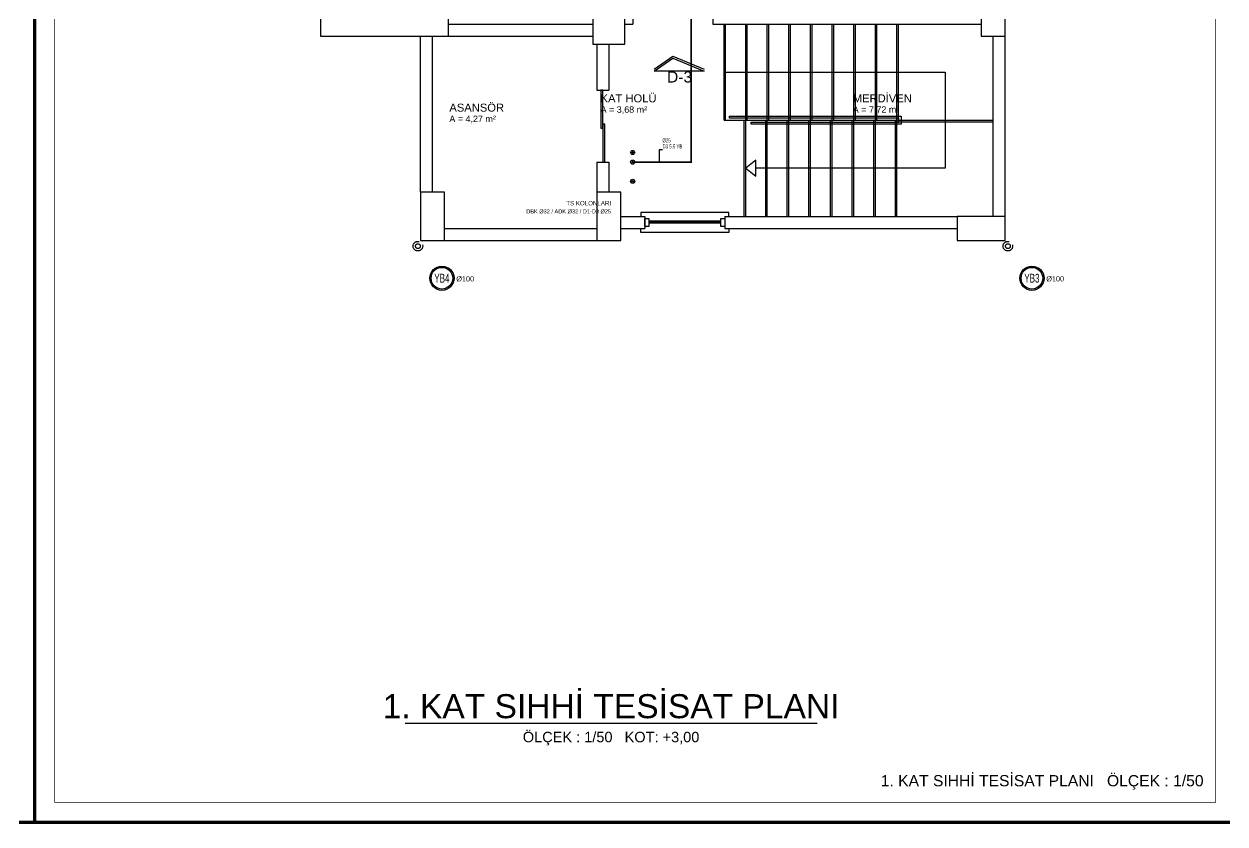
# Model space of a CAD drawing. Header units: centimetres. Extents: x -3952 to 14132, y 6348 to 11752.
# Drawn here: x 5987 to 7487, y 9098 to 10096 of the extents above; entities that cross this region are included whole.
import ezdxf
from ezdxf.enums import TextEntityAlignment as Align

# ---------------------------------------------------------------- set-up
doc = ezdxf.new("R2010")
doc.units = ezdxf.units.CM
doc.linetypes.add('YAGMUR HATTI', pattern=[36, 30, -6])
for name, color, linetype in [('MIMARI', 8, 'Continuous'), ('MIMARI-KOLON', 8, 'Continuous'), ('MIMARI-TEFRIS', 9, 'Continuous'), ('MIMARI-YAZI', 8, 'Continuous'), ('MTY-KAT-ADI', 1, 'Continuous'), ('MTY-PAFTA', 7, 'Continuous'), ('MTY-PISSU-KOLONNO', 211, 'Continuous'), ('MTY-SOGUKSU-BORU', 5, 'Continuous'), ('MTY-TEFRIS', 15, 'Continuous'), ('MTY-TEMIZSU-CAP', 101, 'Continuous'), ('MTY-YAGMUR-BORUSU', 3, 'YAGMUR HATTI'), ('MTY-YAGMUR-BORUSU-CAP', 3, 'Continuous'), ('MTY-YAGMURSU-KOLON NO', 7, 'Continuous'), ('MTY-YUK-BIRIMI', 7, 'Continuous')]:
    doc.layers.add(name, color=color, linetype=linetype)
doc.layers.add('ROTAS-PAFTA-SINIRI', color=8, linetype='Continuous', plot=False)
doc.styles.add('ANOTATIVO', font='arial.ttf')
doc.styles.add('MTY_CAP', font='wturkce.SHX', dxfattribs={"width": 0.65, "height": 20})
doc.styles.add('ROTAS', font='arial.ttf')

# ---------------------------------------------------------------- blocks, each defined once
blk = doc.blocks.new('ROTAS_PAFTA')
blk.add_lwpolyline([(0, 0), (1, 0), (1, 1), (0, 1)], close=True)
blk = doc.blocks.new('MTY-TEMIZ SU CAP MB')
at = {"layer": 'MTY-TEMIZSU-CAP'}
for p, q in [((0.83, 3.1), (0, 3.1)), ((0, 3.1), (0, 0))]:
    blk.add_line(p, q, dxfattribs=at)
at = {"layer": 'MTY-TEMIZSU-CAP', "style": 'MTY_CAP', "width": 0.65}
for tag, p in [('SOCP_001', (0.83, 4.92)), ('SCCP_001', (0.83, 1.92))]:
    blk.add_attdef(tag, p, '', height=1, dxfattribs=at)
at = {"layer": 'MTY-YUK-BIRIMI', "color": 101, "style": 'MTY_CAP', "width": 0.65}
for tag, p in [('SO_001', (0.83, 3.42)), ('SC_001', (0.83, 0.42))]:
    blk.add_attdef(tag, p, '', height=1, dxfattribs=at)
blk = doc.blocks.new('MTY-KOLON NO YAGMUR')
at = {"layer": 'MTY-YAGMURSU-KOLON NO', "linetype": 'Continuous', "ltscale": 100}
blk.add_circle((0, 0), 27.5, dxfattribs=at)
at = {"layer": 'MTY-YAGMURSU-KOLON NO', "color": 7, "linetype": 'Continuous', "ltscale": 100}
blk.add_circle((0, 0), 24.5, dxfattribs=at)
at = {"style": 'ANOTATIVO', "width": 0.65}
blk.add_attdef('K', text='', height=20, dxfattribs=at).set_placement((0, 0), align=Align.MIDDLE_CENTER)

msp = doc.modelspace()

# ---------------------------------------------------------------- linework, layer by layer
at = {"layer": 'MIMARI'}
for p, q in [((6747.1, 10111.3), (6747.1, 10096.3)), ((6847.1, 10111.3), (6847.1, 10096.3)), ((6517.1, 10096.3), (6697.1, 10096.3)), ((6737.1, 10096.3), (6747.1, 10096.3)), ((6847.1, 10096.3), (7182.1, 10096.3)), ((6861.1, 9976.3), (6861.1, 10096.3)), ((6863.1, 9976.3), (6863.1, 10096.3)), ((6888.1, 9976.3), (6888.1, 10096.3)), ((6890.1, 9976.3), (6890.1, 10096.3)), ((6915.1, 9976.3), (6915.1, 10096.3)), ((6917.1, 9976.3), (6917.1, 10096.3)), ((6942.1, 9976.3), (6942.1, 10096.3)), ((6944.1, 9976.3), (6944.1, 10096.3)), ((6969.1, 9976.3), (6969.1, 10096.3)), ((6971.1, 9976.3), (6971.1, 10096.3)), ((6996.1, 9976.3), (6996.1, 10096.3)), ((6998.1, 9976.3), (6998.1, 10096.3)), ((7023.1, 9976.3), (7023.1, 10096.3)), ((7025.1, 9976.3), (7025.1, 10096.3)), ((7050.1, 9976.3), (7050.1, 10096.3)), ((7052.1, 9976.3), (7052.1, 10096.3)), ((7077.1, 9976.3), (7077.1, 10096.3)), ((7079.1, 9976.3), (7079.1, 10096.3)), ((6482.1, 9886.3), (6482.1, 10081.3)), ((6497.1, 9886.3), (6497.1, 10081.3)), ((6517.1, 10081.3), (6697.1, 10081.3)), ((7197.1, 9856.3), (7197.1, 10081.3)), ((7212.1, 9856.3), (7212.1, 10081.3)), ((6702.1, 10071.3), (6702.1, 10013.8)), ((6717.1, 10071.3), (6717.1, 10013.8)), ((6702.1, 10013.8), (6717.1, 10013.8)), ((6861.1, 9976.3), (7077.1, 9976.3)), ((6886.1, 9856.3), (6886.1, 9976.3)), ((6888.1, 9856.3), (6888.1, 9976.3)), ((6913.1, 9856.3), (6913.1, 9976.3)), ((6915.1, 9856.3), (6915.1, 9976.3)), ((6940.1, 9856.3), (6940.1, 9976.3)), ((6942.1, 9856.3), (6942.1, 9976.3)), ((6967.1, 9856.3), (6967.1, 9976.3)), ((6969.1, 9856.3), (6969.1, 9976.3)), ((6994.1, 9856.3), (6994.1, 9976.3)), ((6996.1, 9856.3), (6996.1, 9976.3)), ((7021.1, 9856.3), (7021.1, 9976.3)), ((7023.1, 9856.3), (7023.1, 9976.3)), ((7048.1, 9856.3), (7048.1, 9976.3)), ((7050.1, 9856.3), (7050.1, 9976.3)), ((7075.1, 9856.3), (7075.1, 9976.3)), ((7077.1, 9856.3), (7077.1, 9976.3)), ((7077.1, 9976.3), (7197.1, 9976.3)), ((7077.1, 9974.3), (7197.1, 9974.3)), ((6702.1, 9923.8), (6702.1, 9886.3)), ((6702.1, 9923.8), (6717.1, 9923.8)), ((6717.1, 9923.8), (6717.1, 9886.3)), ((6732.1, 9856.3), (6762.1, 9856.3)), ((6762.1, 9856.3), (6762.1, 9841.3)), ((6862.1, 9856.3), (7152.1, 9856.3)), ((6862.1, 9856.3), (6862.1, 9841.3)), ((6512.1, 9841.3), (6702.1, 9841.3)), ((6732.1, 9841.3), (6762.1, 9841.3)), ((6857.1, 9850.1), (6767.1, 9850.1)), ((6857.1, 9849.1), (6767.1, 9849.1)), ((6857.1, 9848.6), (6767.1, 9848.6)), ((6857.1, 9847.6), (6767.1, 9847.6)), ((6862.1, 9841.3), (7152.1, 9841.3)), ((6512.1, 9826.3), (6702.1, 9826.3))]:
    msp.add_line(p, q, dxfattribs=at)
for points in [[(6861.1, 10036.3), (7137.1, 10036.3), (7137.1, 9916.3), (6900.6, 9916.3)], [(6707.1, 10013.8), (6707.1, 9966.3), (6709.6, 9966.3), (6709.6, 10013.8), (6707.1, 10013.8)], [(6895.1, 9973.8), (7079.6, 9973.8), (7079.6, 9978.8), (6868.1, 9978.8), (6868.1, 9981.3), (7082.1, 9981.3), (7082.1, 9971.3), (6895.1, 9971.3), (6895.1, 9973.8)], [(6709.6, 9971.3), (6709.6, 9923.8), (6712.1, 9923.8), (6712.1, 9971.3), (6709.6, 9971.3)], [(6900.6, 9926.3), (6888.1, 9916.3), (6900.6, 9906.3), (6900.6, 9926.3)], [(6867.1, 9856.3), (6867.1, 9861.3), (6757.1, 9861.3), (6757.1, 9856.3)], [(6867.1, 9841.3), (6867.1, 9836.3), (6757.1, 9836.3), (6757.1, 9841.3)], [(6767.1, 9853.8), (6767.1, 9843.8), (6762.1, 9843.8), (6762.1, 9853.8), (6767.1, 9853.8)], [(6862.1, 9853.8), (6862.1, 9843.8), (6857.1, 9843.8), (6857.1, 9853.8), (6862.1, 9853.8)]]:
    msp.add_lwpolyline(points, dxfattribs=at)
at = {"layer": 'MIMARI-KOLON'}
for points in [[(7182.1, 10141.3), (7182.1, 10081.3), (7212.1, 10081.3), (7212.1, 10141.3), (7182.1, 10141.3)], [(6517.1, 10111.3), (6357.1, 10111.3), (6357.1, 10081.3), (6517.1, 10081.3), (6517.1, 10111.3)], [(6737.1, 10121.3), (6697.1, 10121.3), (6697.1, 10071.3), (6737.1, 10071.3), (6737.1, 10121.3)], [(6482.1, 9886.3), (6482.1, 9826.3), (6512.1, 9826.3), (6512.1, 9886.3), (6482.1, 9886.3)], [(6702.1, 9886.3), (6702.1, 9826.3), (6732.1, 9826.3), (6732.1, 9886.3), (6702.1, 9886.3)], [(7212.1, 9856.3), (7152.1, 9856.3), (7152.1, 9826.3), (7212.1, 9826.3), (7212.1, 9856.3)]]:
    msp.add_lwpolyline(points, dxfattribs=at)
at = {"layer": 'MIMARI-TEFRIS'}
for points in [[(6773.7, 10040.1), (6797.1, 10056.3), (6836.2, 10040.1)], [(6836.2, 10037.6), (6773.7, 10037.6), (6797.1, 10053.8), (6836.2, 10037.6)]]:
    msp.add_lwpolyline(points, dxfattribs=at)
at = {"layer": 'MTY-KAT-ADI'}
msp.add_line((6462.6, 9224), (6977.4, 9224), dxfattribs=at)
at = {"layer": 'MTY-PAFTA'}
for points, const_width in [([(4500, 9100), (6000, 9100), (6000, 11750), (4500, 11750)], 4), ([(6000, 9100), (7500, 9100), (7500, 11750), (6000, 11750)], 4), ([(6025, 9125), (7475, 9125), (7475, 11725), (6025, 11725)], 1)]:
    msp.add_lwpolyline(points, close=True, dxfattribs=dict(at, const_width=const_width))
at = {"layer": 'MTY-SOGUKSU-BORU', "const_width": 2}
msp.add_lwpolyline([(6747, 9924), (6820, 9924), (6820, 10090), (6820, 10110)], dxfattribs=at)
at = {"layer": 'MTY-SOGUKSU-BORU'}
for centre, radius in [((6747, 9936), 2.6), ((6747, 9936), 0.91), ((6747, 9924), 2.6), ((6747, 9924), 0.91), ((6747, 9900), 2.6), ((6747, 9900), 0.91)]:
    msp.add_circle(centre, radius, dxfattribs=at)
at = {"layer": 'MTY-YAGMUR-BORUSU'}
for centre, radius in [((6478.7, 9819.1), 6), ((7215.6, 9819.1), 6), ((6478.7, 9819.1), 3), ((7215.6, 9819.1), 3)]:
    msp.add_circle(centre, radius, dxfattribs=at)

# ---------------------------------------------------------------- block references
at = {"layer": 'MTY-PISSU-KOLONNO'}
ref = msp.add_blockref('MTY-KOLON NO YAGMUR', (6508.7, 9779.1), dxfattribs=dict(at, xscale=0.55, yscale=0.55))
ref.add_attrib('K', 'YB4', dxfattribs={"height": 11, "style": 'ANOTATIVO', "width": 0.65}).set_placement((6508.7, 9779.1), align=Align.MIDDLE_CENTER)
ref = msp.add_blockref('MTY-KOLON NO YAGMUR', (7245.6, 9779.1), dxfattribs=dict(at, xscale=0.55, yscale=0.55))
ref.add_attrib('K', 'YB3', dxfattribs={"height": 11, "style": 'ANOTATIVO', "width": 0.65}).set_placement((7245.6, 9779.1), align=Align.MIDDLE_CENTER)
at = {"layer": 'MTY-TEFRIS'}
ref = msp.add_blockref('MTY-TEMIZ SU CAP MB', (6780, 9924), dxfattribs=dict(at, xscale=5, yscale=5))
ref.add_attrib('SO_001', 'D3 5.5 YB', (6784.2, 9941.1), dxfattribs={"layer": 'MTY-YUK-BIRIMI', "color": 101, "height": 5, "style": 'MTY_CAP', "width": 0.65})
ref.add_attrib('SOCP_001', 'Ø25', (6784.2, 9948.6), dxfattribs={"layer": 'MTY-TEMIZSU-CAP', "height": 5, "style": 'MTY_CAP', "width": 0.65})
at = {"layer": 'ROTAS-PAFTA-SINIRI', "xscale": 1500, "yscale": 2650}
for p in [(4500, 9100), (6000, 9100)]:
    msp.add_blockref('ROTAS_PAFTA', p, dxfattribs=at)

# ---------------------------------------------------------------- texts
at = {"layer": 'MIMARI-YAZI', "style": 'ROTAS'}
for s, height, p in [('D-3', 14, (6789.8, 10023.3)), ('KAT HOLÜ', 10, (6706.9, 9998.6)), ('MERDİVEN', 10, (7021.9, 9998.6)), ('ASANSÖR', 10, (6518, 9987)), ('A = 3,68 m²', 8, (6706.9, 9985.6)), ('A = 7,72 m²', 8, (7021.9, 9985.6)), ('A = 4,27 m²', 8, (6518, 9974))]:
    msp.add_text(s, height=height, dxfattribs=at).set_placement(p)
at = {"layer": 'MTY-KAT-ADI', "style": 'ROTAS'}
for s, height, p in [('1. KAT SIHHİ TESİSAT PLANI', 30, (6720, 9230)), ('ÖLÇEK : 1/50   KOT: +3,00', 13, (6720, 9200))]:
    msp.add_text(s, height=height, dxfattribs=at).set_placement(p, align=Align.CENTER)
at = {"layer": 'MTY-PAFTA', "style": 'ROTAS'}
msp.add_text('1. KAT SIHHİ TESİSAT PLANI   ÖLÇEK : 1/50', height=14, dxfattribs=at).set_placement((7460, 9145), align=Align.RIGHT)
at = {"layer": 'MTY-TEMIZSU-CAP', "style": 'ROTAS'}
for s, height, p in [('TS KOLONLARI', 5.5, (6720, 9870)), ('DBK Ø32 / ADK Ø32 / D1-D3 Ø25', 5, (6720, 9860))]:
    msp.add_text(s, height=height, dxfattribs=at).set_placement(p, align=Align.RIGHT)
at = {"layer": 'MTY-YAGMUR-BORUSU-CAP', "style": 'ROTAS'}
for p in [(6526.7, 9775.1), (7263.6, 9775.1)]:
    msp.add_text('Ø100', height=6.5, dxfattribs=at).set_placement(p)

doc.saveas('drawing.dxf')
